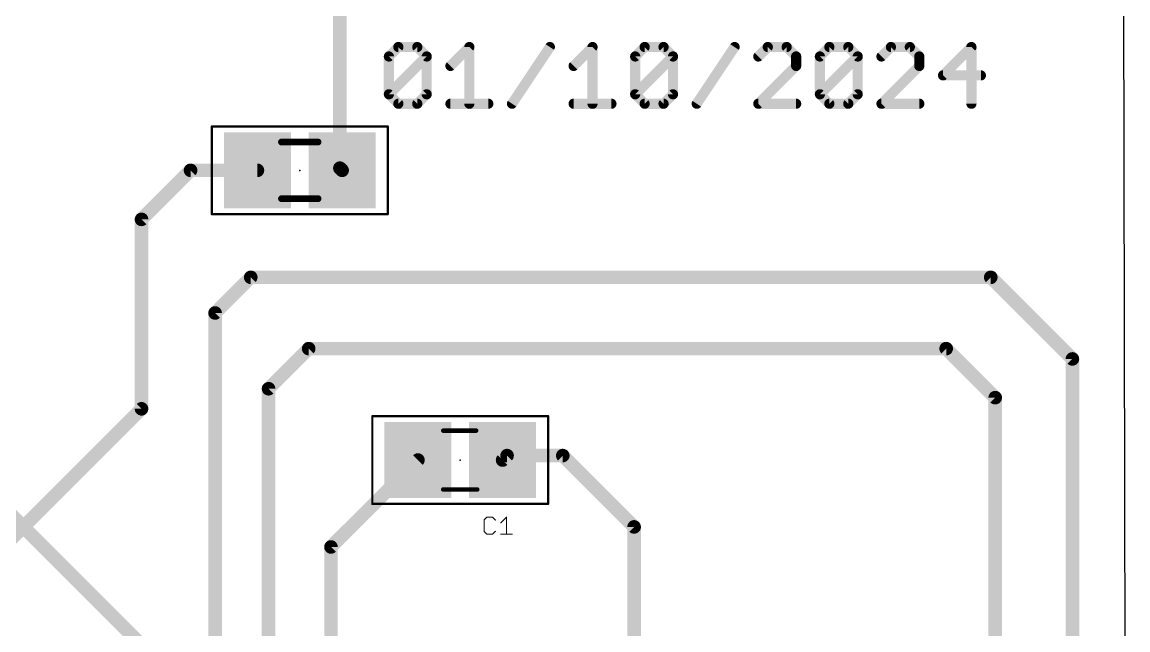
# Model space of a CAD drawing. Extents: x 0 to 100, y -7 to 67.
# Drawn here: x 75.57 to 100.38, y 36.29 to 49.93 of the extents above; entities that cross this region are included whole.
import ezdxf

# ---------------------------------------------------------------- set-up
doc = ezdxf.new("R2010")
doc.units = 0
for name, color, linetype in [('1', 12, 'CONTINUOUS'), ('16', 132, 'CONTINUOUS'), ('20', 31, 'CONTINUOUS'), ('23', 53, 'CONTINUOUS'), ('25', 253, 'CONTINUOUS'), ('29', 253, 'CONTINUOUS'), ('39', 12, 'CONTINUOUS'), ('51', 253, 'CONTINUOUS')]:
    doc.layers.add(name, color=color, linetype=linetype)

# ---------------------------------------------------------------- blocks, each defined once
blk = doc.blocks.new('RECT')
blk.add_solid([(-0.5, -0.5), (0.5, -0.5), (-0.5, 0.5), (0.5, 0.5)])

msp = doc.modelspace()

# ---------------------------------------------------------------- linework, layer by layer
at = {"layer": '1', "const_width": 0.3048}
for points in [[(82.7, 46.65), (82.7, 57.8)], [(79.35, 46.6), (78.25, 45.5)], [(79.35, 46.6), (80.85, 46.6)], [(82.75, 46.6), (82.7, 46.65)], [(78.25, 45.5), (78.25, 41.25)], [(79.9, 43.4), (80.7, 44.2)], [(80.7, 44.2), (97.3, 44.2)], [(99.1313, 42.3687), (97.3, 44.2)], [(79.9, 29.1), (79.9, 43.4)], [(82, 42.6), (81.1, 41.7)], [(96.3, 42.6), (82, 42.6)], [(97.4, 41.5), (96.3, 42.6)], [(99.1313, 5.3313), (99.1313, 42.3687)], [(81.1, 41.7), (81.1, 28.5)], [(97.4, 16.1), (97.4, 41.5)], [(54.5622, 17.5622), (78.25, 41.25)], [(84.45, 40.1), (82.5, 38.15)], [(86.45, 40.2), (86.35, 40.1)], [(87.7, 40.2), (86.45, 40.2)], [(89.3, 38.6), (87.7, 40.2)], [(89.3, 32.9), (89.3, 38.6)], [(82.5, 38.15), (82.5, 27.7)]]:
    msp.add_lwpolyline(points, dxfattribs=at)
at = {"layer": '1', "const_width": 0.1524}
for points in [[(79.35, 46.6762, 1), (79.35, 46.5238)], [(79.4039, 46.5461, 1), (79.2961, 46.6539)], [(80.85, 46.5238, 1), (80.85, 46.6762)], [(82.7539, 46.7039, 1), (82.6461, 46.5961)], [(82.6238, 46.65, 1), (82.7762, 46.65)], [(82.6961, 46.5461, 1), (82.8039, 46.6539)], [(78.3262, 45.5, 1), (78.1738, 45.5)], [(78.1961, 45.5539, 1), (78.3039, 45.4461)], [(80.7, 44.2762, 1), (80.7, 44.1238)], [(80.7539, 44.1461, 1), (80.6461, 44.2539)], [(97.3539, 44.2539, 1), (97.2461, 44.1461)], [(97.3, 44.1238, 1), (97.3, 44.2762)], [(79.9762, 43.4, 1), (79.8238, 43.4)], [(79.8461, 43.4539, 1), (79.9539, 43.3461)], [(82, 42.6762, 1), (82, 42.5238)], [(82.0539, 42.5461, 1), (81.9461, 42.6539)], [(96.3539, 42.6539, 1), (96.2461, 42.5461)], [(96.3, 42.5238, 1), (96.3, 42.6762)], [(99.2075, 42.3687, 1), (99.0551, 42.3687)], [(99.0774, 42.3148, 1), (99.1852, 42.4226)], [(81.1762, 41.7, 1), (81.0238, 41.7)], [(81.0461, 41.7539, 1), (81.1539, 41.6461)], [(97.4762, 41.5, 1), (97.3238, 41.5)], [(97.3461, 41.4461, 1), (97.4539, 41.5539)], [(78.1738, 41.25, 1), (78.3262, 41.25)], [(78.3039, 41.1961, 1), (78.1961, 41.3039)], [(84.5039, 40.0461, 1), (84.3961, 40.1539)], [(86.2961, 40.1539, 1), (86.4039, 40.0461)], [(86.45, 40.2762, 1), (86.45, 40.1238)], [(86.5039, 40.1461, 1), (86.3961, 40.2539)], [(87.7539, 40.2539, 1), (87.6461, 40.1461)], [(87.7, 40.1238, 1), (87.7, 40.2762)], [(89.3762, 38.6, 1), (89.2238, 38.6)], [(89.2461, 38.5461, 1), (89.3539, 38.6539)], [(82.5762, 38.15, 1), (82.4238, 38.15)], [(82.4461, 38.2039, 1), (82.5539, 38.0961)]]:
    msp.add_lwpolyline(points, format="xyb", dxfattribs=at)
at = {"layer": '16', "const_width": 0.3048}
msp.add_lwpolyline([(79.3, 34.9), (73.6, 40.6)], dxfattribs=at)
at = {"layer": '20'}
msp.add_line((100.3761, 0.006), (100.2561, 66.706), dxfattribs=at)
at = {"layer": '23'}
for p in [(81.8, 46.6), (85.4, 40.1)]:
    msp.add_point(p, dxfattribs=at)
at = {"layer": '25'}
for points, const_width in [([(83.7994, 49.1549), (84.0114, 49.367)], 0.2286), ([(84.0114, 49.367), (84.4356, 49.367)], 0.2286), ([(84.4356, 49.367), (84.6477, 49.1549)], 0.2286), ([(85.1805, 48.9428), (85.6047, 49.367)], 0.2286), ([(85.6047, 49.367), (85.6047, 48.0945)], 0.2286), ([(86.5617, 48.0945), (87.41, 49.367)], 0.2286), ([(87.9429, 48.9428), (88.3671, 49.367)], 0.2286), ([(88.3671, 49.367), (88.3671, 48.0945)], 0.2286), ([(89.3241, 49.1549), (89.5362, 49.367)], 0.2286), ([(89.5362, 49.367), (89.9603, 49.367)], 0.2286), ([(89.9603, 49.367), (90.1724, 49.1549)], 0.2286), ([(90.7053, 48.0945), (91.5536, 49.367)], 0.2286), ([(92.2985, 49.367), (92.0864, 49.1549)], 0.2286), ([(92.7227, 49.367), (92.2985, 49.367)], 0.2286), ([(92.9348, 49.1549), (92.7227, 49.367)], 0.2286), ([(93.4676, 49.1549), (93.6797, 49.367)], 0.2286), ([(93.6797, 49.367), (94.1039, 49.367)], 0.2286), ([(94.1039, 49.367), (94.3159, 49.1549)], 0.2286), ([(95.0609, 49.367), (94.8488, 49.1549)], 0.2286), ([(95.485, 49.367), (95.0609, 49.367)], 0.2286), ([(95.6971, 49.1549), (95.485, 49.367)], 0.2286), ([(96.8662, 49.367), (96.23, 48.7308)], 0.2286), ([(96.8662, 48.0945), (96.8662, 49.367)], 0.2286), ([(83.7994, 48.3066), (83.7994, 49.1549)], 0.2286), ([(83.7994, 48.3066), (84.6477, 49.1549)], 0.2286), ([(84.6477, 49.1549), (84.6477, 48.3066)], 0.2286), ([(89.3241, 48.3066), (89.3241, 49.1549)], 0.2286), ([(89.3241, 48.3066), (90.1724, 49.1549)], 0.2286), ([(90.1724, 49.1549), (90.1724, 48.3066)], 0.2286), ([(92.9348, 48.9428), (92.9348, 49.1549)], 0.2286), ([(93.4676, 48.3066), (93.4676, 49.1549)], 0.2286), ([(93.4676, 48.3066), (94.3159, 49.1549)], 0.2286), ([(94.3159, 49.1549), (94.3159, 48.3066)], 0.2286), ([(95.6971, 48.9428), (95.6971, 49.1549)], 0.2286), ([(92.0864, 48.0945), (92.9348, 48.9428)], 0.2286), ([(94.8488, 48.0945), (95.6971, 48.9428)], 0.2286), ([(96.23, 48.7308), (97.0783, 48.7308)], 0.2286), ([(84.0114, 48.0945), (83.7994, 48.3066)], 0.2286), ([(84.6477, 48.3066), (84.4356, 48.0945)], 0.2286), ([(89.5362, 48.0945), (89.3241, 48.3066)], 0.2286), ([(90.1724, 48.3066), (89.9603, 48.0945)], 0.2286), ([(93.6797, 48.0945), (93.4676, 48.3066)], 0.2286), ([(94.3159, 48.3066), (94.1039, 48.0945)], 0.2286), ([(84.4356, 48.0945), (84.0114, 48.0945)], 0.2286), ([(85.1805, 48.0945), (86.0289, 48.0945)], 0.2286), ([(87.9429, 48.0945), (88.7912, 48.0945)], 0.2286), ([(89.9603, 48.0945), (89.5362, 48.0945)], 0.2286), ([(92.9348, 48.0945), (92.0864, 48.0945)], 0.2286), ([(94.1039, 48.0945), (93.6797, 48.0945)], 0.2286), ([(95.6971, 48.0945), (94.8488, 48.0945)], 0.2286), ([(85.9978, 38.8176), (85.9343, 38.7541)], 0.0254), ([(85.9343, 38.7541), (85.9343, 38.4999)], 0.0254), ([(86.1249, 38.8176), (85.9978, 38.8176)], 0.0254), ([(86.1885, 38.7541), (86.1249, 38.8176)], 0.0254), ([(86.3085, 38.6905), (86.4356, 38.8176)], 0.0254), ([(86.4356, 38.8176), (86.4356, 38.4363)], 0.0254), ([(85.9343, 38.4999), (85.9978, 38.4363)], 0.0254), ([(85.9978, 38.4363), (86.1249, 38.4363)], 0.0254), ([(86.1249, 38.4363), (86.1885, 38.4999)], 0.0254), ([(86.3085, 38.4363), (86.5627, 38.4363)], 0.0254)]:
    msp.add_lwpolyline(points, dxfattribs=dict(at, const_width=const_width))
for points, const_width in [([(84.0114, 49.4242, 1), (84.0114, 49.3099)], 0.1143), ([(84.0519, 49.3266, 1), (83.971, 49.4074)], 0.1143), ([(84.476, 49.4074, 1), (84.3952, 49.3266)], 0.1143), ([(84.4356, 49.3099, 1), (84.4356, 49.4242)], 0.1143), ([(85.6619, 49.367, 1), (85.5476, 49.367)], 0.1143), ([(85.6451, 49.3266, 1), (85.5643, 49.4074)], 0.1143), ([(87.4576, 49.3353, 1), (87.3625, 49.3987)], 0.1143), ([(88.4242, 49.367, 1), (88.3099, 49.367)], 0.1143), ([(88.4075, 49.3266, 1), (88.3266, 49.4074)], 0.1143), ([(89.5362, 49.4242, 1), (89.5362, 49.3099)], 0.1143), ([(89.5766, 49.3266, 1), (89.4957, 49.4074)], 0.1143), ([(90.0007, 49.4074, 1), (89.9199, 49.3266)], 0.1143), ([(89.9603, 49.3099, 1), (89.9603, 49.4242)], 0.1143), ([(91.6011, 49.3353, 1), (91.506, 49.3987)], 0.1143), ([(92.2985, 49.4242, 1), (92.2985, 49.3099)], 0.1143), ([(92.3389, 49.3266, 1), (92.2581, 49.4074)], 0.1143), ([(92.7631, 49.4074, 1), (92.6823, 49.3266)], 0.1143), ([(92.7227, 49.3099, 1), (92.7227, 49.4242)], 0.1143), ([(93.6797, 49.4242, 1), (93.6797, 49.3099)], 0.1143), ([(93.7201, 49.3266, 1), (93.6393, 49.4074)], 0.1143), ([(94.1443, 49.4074, 1), (94.0634, 49.3266)], 0.1143), ([(94.1039, 49.3099, 1), (94.1039, 49.4242)], 0.1143), ([(95.0609, 49.4242, 1), (95.0609, 49.3099)], 0.1143), ([(95.1013, 49.3266, 1), (95.0205, 49.4074)], 0.1143), ([(95.5254, 49.4074, 1), (95.4446, 49.3266)], 0.1143), ([(95.485, 49.3099, 1), (95.485, 49.4242)], 0.1143), ([(96.9234, 49.367, 1), (96.8091, 49.367)], 0.1143), ([(96.9066, 49.3266, 1), (96.8258, 49.4074)], 0.1143), ([(83.7589, 49.1953, 1), (83.8398, 49.1145)], 0.1143), ([(83.8565, 49.1549, 1), (83.7422, 49.1549)], 0.1143), ([(84.7048, 49.1549, 1), (84.5905, 49.1549)], 0.1143), ([(84.6881, 49.1145, 1), (84.6073, 49.1953)], 0.1143), ([(84.6073, 49.1145, 1), (84.6881, 49.1953)], 0.1143), ([(89.3812, 49.1549, 1), (89.2669, 49.1549)], 0.1143), ([(89.2837, 49.1953, 1), (89.3645, 49.1145)], 0.1143), ([(90.2295, 49.1549, 1), (90.1152, 49.1549)], 0.1143), ([(90.2128, 49.1145, 1), (90.132, 49.1953)], 0.1143), ([(90.132, 49.1145, 1), (90.2128, 49.1953)], 0.1143), ([(92.046, 49.1953, 1), (92.1268, 49.1145)], 0.1143), ([(92.9919, 49.1549, 1), (92.8776, 49.1549)], 0.1143), ([(92.8943, 49.1145, 1), (92.9752, 49.1953)], 0.1143), ([(93.5248, 49.1549, 1), (93.4105, 49.1549)], 0.1143), ([(93.4272, 49.1953, 1), (93.508, 49.1145)], 0.1143), ([(94.3731, 49.1549, 1), (94.2588, 49.1549)], 0.1143), ([(94.3563, 49.1145, 1), (94.2755, 49.1953)], 0.1143), ([(94.2755, 49.1145, 1), (94.3563, 49.1953)], 0.1143), ([(94.8084, 49.1953, 1), (94.8892, 49.1145)], 0.1143), ([(95.7543, 49.1549, 1), (95.64, 49.1549)], 0.1143), ([(95.6567, 49.1145, 1), (95.7375, 49.1953)], 0.1143), ([(85.1401, 48.9833, 1), (85.2209, 48.9024)], 0.1143), ([(87.9025, 48.9833, 1), (87.9833, 48.9024)], 0.1143), ([(92.8776, 48.9428, 1), (92.9919, 48.9428)], 0.1143), ([(92.9752, 48.9024, 1), (92.8943, 48.9833)], 0.1143), ([(95.64, 48.9428, 1), (95.7543, 48.9428)], 0.1143), ([(95.7375, 48.9024, 1), (95.6567, 48.9833)], 0.1143), ([(96.23, 48.7879, 1), (96.23, 48.6736)], 0.1143), ([(96.1896, 48.7712, 1), (96.2704, 48.6904)], 0.1143), ([(97.0783, 48.6736, 1), (97.0783, 48.7879)], 0.1143), ([(83.8398, 48.347, 1), (83.7589, 48.2662)], 0.1143), ([(83.7589, 48.347, 1), (83.8398, 48.2662)], 0.1143), ([(84.6881, 48.2662, 1), (84.6073, 48.347)], 0.1143), ([(89.3645, 48.347, 1), (89.2837, 48.2662)], 0.1143), ([(89.2837, 48.347, 1), (89.3645, 48.2662)], 0.1143), ([(90.2128, 48.2662, 1), (90.132, 48.347)], 0.1143), ([(93.508, 48.347, 1), (93.4272, 48.2662)], 0.1143), ([(93.4272, 48.347, 1), (93.508, 48.2662)], 0.1143), ([(94.3563, 48.2662, 1), (94.2755, 48.347)], 0.1143), ([(83.7422, 48.3066, 1), (83.8565, 48.3066)], 0.1143), ([(84.0114, 48.1517, 1), (84.0114, 48.0374)], 0.1143), ([(83.971, 48.0541, 1), (84.0519, 48.1349)], 0.1143), ([(84.3952, 48.1349, 1), (84.476, 48.0541)], 0.1143), ([(84.4356, 48.0374, 1), (84.4356, 48.1517)], 0.1143), ([(84.5905, 48.3066, 1), (84.7048, 48.3066)], 0.1143), ([(85.1805, 48.1517, 1), (85.1805, 48.0374)], 0.1143), ([(85.5476, 48.0945, 1), (85.6619, 48.0945)], 0.1143), ([(86.0289, 48.0374, 1), (86.0289, 48.1517)], 0.1143), ([(86.5142, 48.1262, 1), (86.6093, 48.0628)], 0.1143), ([(87.9429, 48.1517, 1), (87.9429, 48.0374)], 0.1143), ([(88.3099, 48.0945, 1), (88.4242, 48.0945)], 0.1143), ([(88.7912, 48.0374, 1), (88.7912, 48.1517)], 0.1143), ([(89.2669, 48.3066, 1), (89.3812, 48.3066)], 0.1143), ([(89.5362, 48.1517, 1), (89.5362, 48.0374)], 0.1143), ([(89.4957, 48.0541, 1), (89.5766, 48.1349)], 0.1143), ([(89.9199, 48.1349, 1), (90.0007, 48.0541)], 0.1143), ([(89.9603, 48.0374, 1), (89.9603, 48.1517)], 0.1143), ([(90.1152, 48.3066, 1), (90.2295, 48.3066)], 0.1143), ([(90.6577, 48.1262, 1), (90.7528, 48.0628)], 0.1143), ([(92.0864, 48.1517, 1), (92.0864, 48.0374)], 0.1143), ([(92.046, 48.1349, 1), (92.1268, 48.0541)], 0.1143), ([(92.9348, 48.0374, 1), (92.9348, 48.1517)], 0.1143), ([(93.4105, 48.3066, 1), (93.5248, 48.3066)], 0.1143), ([(93.6797, 48.1517, 1), (93.6797, 48.0374)], 0.1143), ([(93.6393, 48.0541, 1), (93.7201, 48.1349)], 0.1143), ([(94.0634, 48.1349, 1), (94.1443, 48.0541)], 0.1143), ([(94.1039, 48.0374, 1), (94.1039, 48.1517)], 0.1143), ([(94.2588, 48.3066, 1), (94.3731, 48.3066)], 0.1143), ([(94.8488, 48.1517, 1), (94.8488, 48.0374)], 0.1143), ([(94.8084, 48.1349, 1), (94.8892, 48.0541)], 0.1143), ([(95.6971, 48.0374, 1), (95.6971, 48.1517)], 0.1143), ([(96.8091, 48.0945, 1), (96.9234, 48.0945)], 0.1143), ([(85.9406, 38.7541, 1), (85.9279, 38.7541)], 0.0127), ([(85.9298, 38.7586, 1), (85.9388, 38.7496)], 0.0127), ([(85.9978, 38.824, 1), (85.9978, 38.8113)], 0.0127), ([(86.0023, 38.8131, 1), (85.9933, 38.8221)], 0.0127), ([(86.1294, 38.8221, 1), (86.1205, 38.8131)], 0.0127), ([(86.1249, 38.8113, 1), (86.1249, 38.824)], 0.0127), ([(86.184, 38.7496, 1), (86.193, 38.7586)], 0.0127), ([(86.304, 38.695, 1), (86.313, 38.686)], 0.0127), ([(86.4419, 38.8176, 1), (86.4292, 38.8176)], 0.0127), ([(86.4401, 38.8131, 1), (86.4311, 38.8221)], 0.0127), ([(85.9279, 38.4999, 1), (85.9406, 38.4999)], 0.0127), ([(85.9388, 38.5043, 1), (85.9298, 38.4954)], 0.0127), ([(85.9978, 38.4427, 1), (85.9978, 38.43)], 0.0127), ([(85.9933, 38.4318, 1), (86.0023, 38.4408)], 0.0127), ([(86.1205, 38.4408, 1), (86.1294, 38.4318)], 0.0127), ([(86.1249, 38.43, 1), (86.1249, 38.4427)], 0.0127), ([(86.193, 38.4954, 1), (86.184, 38.5043)], 0.0127), ([(86.3085, 38.4427, 1), (86.3085, 38.43)], 0.0127), ([(86.5627, 38.43, 1), (86.5627, 38.4427)], 0.0127), ([(86.4292, 38.4363, 1), (86.4419, 38.4363)], 0.0127)]:
    msp.add_lwpolyline(points, format="xyb", dxfattribs=dict(at, const_width=const_width))
at = {"layer": '39', "const_width": 0.0508}
for points in [[(79.827, 47.583), (83.773, 47.583)], [(79.827, 45.617), (79.827, 47.583)], [(83.773, 47.583), (83.773, 45.617)], [(83.773, 45.617), (79.827, 45.617)], [(83.427, 41.083), (87.373, 41.083)], [(83.427, 39.117), (83.427, 41.083)], [(87.373, 41.083), (87.373, 39.117)], [(87.373, 39.117), (83.427, 39.117)]]:
    msp.add_lwpolyline(points, dxfattribs=at)
at = {"layer": '39', "const_width": 0.0254}
for points in [[(79.827, 47.5957, 1), (79.827, 47.5703)], [(79.8397, 47.583, 1), (79.8143, 47.583)], [(83.7857, 47.583, 1), (83.7603, 47.583)], [(83.773, 47.5703, 1), (83.773, 47.5957)], [(79.827, 45.6297, 1), (79.827, 45.6043)], [(83.773, 45.6043, 1), (83.773, 45.6297)], [(79.8143, 45.617, 1), (79.8397, 45.617)], [(83.7603, 45.617, 1), (83.7857, 45.617)], [(83.427, 41.0957, 1), (83.427, 41.0703)], [(83.4397, 41.083, 1), (83.4143, 41.083)], [(87.3857, 41.083, 1), (87.3603, 41.083)], [(87.373, 41.0703, 1), (87.373, 41.0957)], [(83.427, 39.1297, 1), (83.427, 39.1043)], [(83.4143, 39.117, 1), (83.4397, 39.117)], [(87.3603, 39.117, 1), (87.3857, 39.117)], [(87.373, 39.1043, 1), (87.373, 39.1297)]]:
    msp.add_lwpolyline(points, format="xyb", dxfattribs=at)
at = {"layer": '51'}
for points, const_width in [([(81.39, 47.235), (82.21, 47.235)], 0.1524), ([(81.39, 45.965), (82.21, 45.965)], 0.1524), ([(85.756, 40.76), (85.019, 40.76)], 0.1016), ([(85.781, 39.44), (85.019, 39.44)], 0.1016)]:
    msp.add_lwpolyline(points, dxfattribs=dict(at, const_width=const_width))
for points, const_width in [([(81.39, 47.2731, 1), (81.39, 47.1969)], 0.0762), ([(82.21, 47.1969, 1), (82.21, 47.2731)], 0.0762), ([(81.39, 46.0031, 1), (81.39, 45.9269)], 0.0762), ([(82.21, 45.9269, 1), (82.21, 46.0031)], 0.0762), ([(85.019, 40.7854, 1), (85.019, 40.7346)], 0.0508), ([(85.756, 40.7346, 1), (85.756, 40.7854)], 0.0508), ([(85.019, 39.4654, 1), (85.019, 39.4146)], 0.0508), ([(85.781, 39.4146, 1), (85.781, 39.4654)], 0.0508)]:
    msp.add_lwpolyline(points, format="xyb", dxfattribs=dict(at, const_width=const_width))

# ---------------------------------------------------------------- block references
at = {"layer": '1', "xscale": 1.3, "yscale": 1.5}
for p in [(80.85, 46.6), (82.75, 46.6)]:
    msp.add_blockref('RECT', p, dxfattribs=at)
at = {"layer": '1', "xscale": 1.3, "yscale": 1.5, "rotation": 180}
for p in [(84.45, 40.1), (86.35, 40.1)]:
    msp.add_blockref('RECT', p, dxfattribs=at)
at = {"layer": '29', "xscale": 1.5032, "yscale": 1.7032}
for p in [(80.85, 46.6), (82.75, 46.6)]:
    msp.add_blockref('RECT', p, dxfattribs=at)
at = {"layer": '29', "xscale": 1.5032, "yscale": 1.7032, "rotation": 180}
for p in [(84.45, 40.1), (86.35, 40.1)]:
    msp.add_blockref('RECT', p, dxfattribs=at)
at = {"layer": '51', "xscale": 0.65, "yscale": 1.4}
for p in [(81.0582, 46.6015), (82.5314, 46.6015)]:
    msp.add_blockref('RECT', p, dxfattribs=at)
at = {"layer": '51', "xscale": 0.7501, "yscale": 1.4501, "rotation": 180}
for p in [(84.6694, 40.0988), (86.1172, 40.0988)]:
    msp.add_blockref('RECT', p, dxfattribs=at)

doc.saveas('drawing.dxf')
